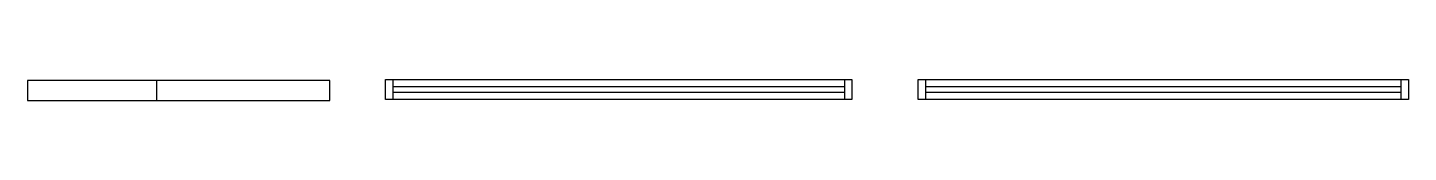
# Model space of a CAD drawing. Header units: metres. Extents: x 1675 to 2982, y 17070 to 17090.
import ezdxf

# ---------------------------------------------------------------- set-up
doc = ezdxf.new("R2010")
doc.units = ezdxf.units.M
doc.layers.add('Painéis', color=7, linetype='Continuous')
doc.layers.add('SARR_2.2x7', color=7, linetype='Continuous')

msp = doc.modelspace()

# ---------------------------------------------------------------- linework, layer by layer
at = {"layer": 'Painéis', "color": 7, "lineweight": 25}
msp.add_line((1797, 17089.3), (1797, 17070.3), dxfattribs=at)
for points in [[(1675, 17089.3), (1675, 17070.3), (1961, 17070.3), (1961, 17089.3), (1675, 17089.3)], [(2257.6, 17071.3), (2013.6, 17071.3), (2013.6, 17090.3), (2257.6, 17090.3)], [(2257.6, 17090.3), (2455.1, 17090.3), (2455.1, 17071.3), (2257.6, 17071.3)], [(2762, 17071.3), (2518, 17071.3), (2518, 17090.3), (2762, 17090.3)], [(2762, 17090.3), (2982, 17090.3), (2982, 17071.3), (2762, 17071.3)]]:
    msp.add_lwpolyline(points, dxfattribs=at)
at = {"layer": 'SARR_2.2x7', "color": 7, "lineweight": 25}
for p, q in [((2020.6, 17090.3), (2020.6, 17071.3)), ((2257.6, 17083.3), (2020.6, 17083.3)), ((2448.1, 17083.3), (2257.6, 17083.3)), ((2448.1, 17090.3), (2448.1, 17071.3)), ((2525, 17090.3), (2525, 17071.3)), ((2762, 17083.3), (2525, 17083.3)), ((2975, 17083.3), (2762, 17083.3)), ((2975, 17090.3), (2975, 17071.3)), ((2020.6, 17078.3), (2257.6, 17078.3)), ((2257.6, 17078.3), (2448.1, 17078.3)), ((2525, 17078.3), (2762, 17078.3)), ((2762, 17078.3), (2975, 17078.3))]:
    msp.add_line(p, q, dxfattribs=at)

doc.saveas('drawing.dxf')
